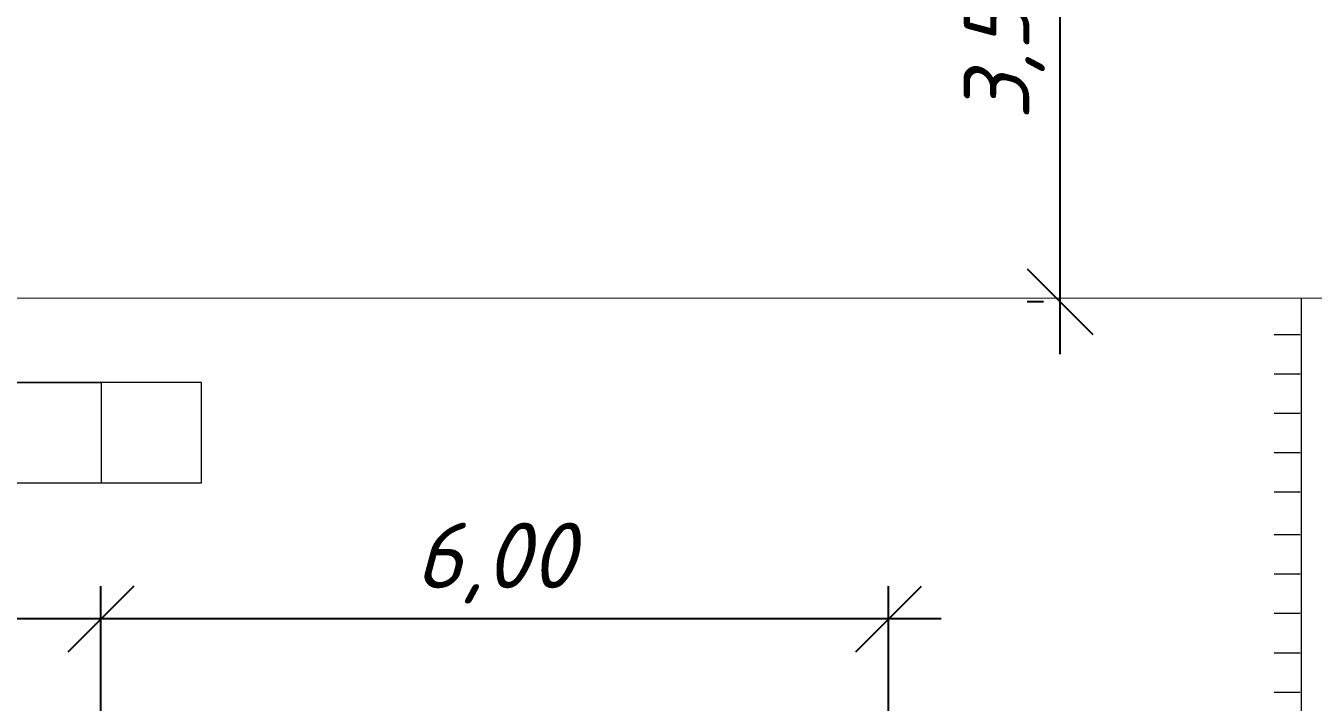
# Model space of a CAD drawing. Header units: millimetres. Extents: x 27137 to 30937, y -4667 to -569.
# Drawn here: x 30478.29 to 30527.32, y -3968.66 to -3942.88 of the extents above; entities that cross this region are included whole.
import ezdxf

# ---------------------------------------------------------------- set-up
doc = ezdxf.new("R2010")
doc.units = ezdxf.units.MM
doc.header["$LTSCALE"] = 0.4
doc.styles.add('Isocpeur', font='isocpeui.ttf', dxfattribs={"height": 2.5})
doc.styles.get("Standard").update_dxf_attribs({"font": 'isocpeui.ttf', "height": 2.5})
doc.dimstyles.new('06', dxfattribs={"dimtxt": 2.5, "dimasz": 2.5, "dimexe": 1.25, "dimexo": 0.625, "dimtad": 1, "dimdec": 0, "dimlfac": 200, "dimtxsty": 'Standard', "dimblk": 'OBLIQUE', "dimcen": 2.5, "dimdle": 2, "dimadec": 0, "dimazin": 0, "dimtfac": 1, "dimtdec": 0, "dimtmove": 0, "dimatfit": 3, "dimldrblk": 'OBLIQUE', "dimfxl": 1, "dimarcsym": 0})

# ---------------------------------------------------------------- blocks, each defined once
blk = doc.blocks.new('_Oblique')
at = {"color": 0, "linetype": 'ByBlock', "lineweight": -2}
blk.add_line((-0.5, -0.5), (0.5, 0.5), dxfattribs=at)
blk = doc.blocks.new('*D323')
at = {"color": 0, "lineweight": -2, "transparency": 16777216}
for p, q in [((30517.68, -3955.398), (30517.68, -3931.398)), ((30517.055, -3933.398), (30516.43, -3933.398)), ((30517.055, -3953.398), (30516.43, -3953.398))]:
    blk.add_line(p, q, dxfattribs=at)
at = {"layer": 'Defpoints', "color": 0, "transparency": 16777216}
for p in [(30517.68, -3933.398), (30517.68, -3933.398), (30517.68, -3953.398)]:
    blk.add_point(p, dxfattribs=at)
at = {"color": 0, "lineweight": -2, "transparency": 16777216, "xscale": 2.5, "yscale": 2.5, "zscale": 2.5}
for p, rotation in [((30517.68, -3933.398), 90), ((30517.68, -3953.398), 270)]:
    blk.add_blockref('_Oblique', p, dxfattribs=dict(at, rotation=rotation))
at = {"color": 0, "lineweight": 15, "transparency": 16777216, "insert": (30515.555, -3943.398), "char_height": 2.5, "attachment_point": 5, "rotation": 90, "style": 'Isocpeur'}
blk.add_mtext('3,50', dxfattribs=at)
blk = doc.blocks.new('*D331')
at = {"color": 0, "lineweight": -2, "transparency": 16777216}
for p, q in [((30457.807, -3970.501), (30457.807, -3964.228)), ((30481.148, -3970.501), (30481.148, -3964.228)), ((30483.148, -3965.478), (30455.807, -3965.478))]:
    blk.add_line(p, q, dxfattribs=at)
at = {"layer": 'Defpoints', "color": 0, "transparency": 16777216}
for p in [(30457.807, -3965.478), (30457.807, -3971.126), (30481.148, -3971.126)]:
    blk.add_point(p, dxfattribs=at)
at = {"color": 0, "lineweight": -2, "transparency": 16777216, "xscale": 2.5, "yscale": 2.5, "zscale": 2.5, "rotation": 180}
blk.add_blockref('_Oblique', (30457.807, -3965.478), dxfattribs=at)
at = {"color": 0, "lineweight": -2, "transparency": 16777216, "xscale": 2.5, "yscale": 2.5, "zscale": 2.5}
blk.add_blockref('_Oblique', (30481.148, -3965.478), dxfattribs=at)
at = {"color": 0, "lineweight": 15, "transparency": 16777216, "insert": (30469.478, -3963.353), "char_height": 2.5, "attachment_point": 5, "style": 'Isocpeur'}
blk.add_mtext('4,6', dxfattribs=at)
blk = doc.blocks.new('*D334')
at = {"color": 0, "lineweight": -2, "transparency": 16777216}
for p, q in [((30481.148, -3969.407), (30481.148, -3964.228)), ((30511.148, -3969.407), (30511.148, -3964.228)), ((30513.148, -3965.478), (30479.148, -3965.478))]:
    blk.add_line(p, q, dxfattribs=at)
at = {"layer": 'Defpoints', "color": 0, "transparency": 16777216}
for p in [(30481.148, -3965.478), (30481.148, -3970.032), (30511.148, -3970.032)]:
    blk.add_point(p, dxfattribs=at)
at = {"color": 0, "lineweight": -2, "transparency": 16777216, "xscale": 2.5, "yscale": 2.5, "zscale": 2.5}
for p, rotation in [((30481.148, -3965.478), 179.9999999999983), ((30511.148, -3965.478), 359.9999999999983)]:
    blk.add_blockref('_Oblique', p, dxfattribs=dict(at, rotation=rotation))
at = {"color": 0, "lineweight": 15, "transparency": 16777216, "insert": (30496.148, -3963.353), "char_height": 2.5, "attachment_point": 5, "style": 'Isocpeur'}
blk.add_mtext('6,00', dxfattribs=at)

msp = doc.modelspace()

# ---------------------------------------------------------------- linework, layer by layer
at = {"lineweight": 15}
for p, q in [((30563.6046, -3953.2645), (30463.1686, -3953.2667)), ((30526.8596, -3953.2653), (30526.8596, -3990.9031)), ((30526.8302, -3954.6554), (30525.8302, -3954.6554)), ((30526.8302, -3954.6554), (30525.8302, -3954.6554)), ((30526.8302, -3954.6554), (30525.8302, -3954.6554)), ((30526.8302, -3954.6554), (30525.8302, -3954.6554)), ((30526.8302, -3954.6554), (30525.8302, -3954.6554)), ((30526.8302, -3954.6554), (30525.8302, -3954.6554)), ((30526.8302, -3954.6554), (30525.8302, -3954.6554)), ((30526.8302, -3954.6554), (30525.8302, -3954.6554)), ((30526.8302, -3954.6554), (30525.8302, -3954.6554)), ((30526.8302, -3954.6554), (30525.8302, -3954.6554)), ((30526.8302, -3954.6554), (30525.8302, -3954.6554)), ((30526.8302, -3954.6554), (30525.8302, -3954.6554)), ((30526.8302, -3954.6554), (30525.8302, -3954.6554)), ((30526.8302, -3956.1554), (30525.8302, -3956.1554)), ((30526.8302, -3956.1554), (30525.8302, -3956.1554)), ((30526.8302, -3956.1554), (30525.8302, -3956.1554)), ((30526.8302, -3956.1554), (30525.8302, -3956.1554)), ((30526.8302, -3956.1554), (30525.8302, -3956.1554)), ((30526.8302, -3956.1554), (30525.8302, -3956.1554)), ((30526.8302, -3956.1554), (30525.8302, -3956.1554)), ((30526.8302, -3956.1554), (30525.8302, -3956.1554)), ((30526.8302, -3956.1554), (30525.8302, -3956.1554)), ((30526.8302, -3956.1554), (30525.8302, -3956.1554)), ((30526.8302, -3956.1554), (30525.8302, -3956.1554)), ((30526.8302, -3956.1554), (30525.8302, -3956.1554)), ((30526.8302, -3956.1554), (30525.8302, -3956.1554)), ((30526.8302, -3956.1554), (30525.8302, -3956.1554)), ((30526.8302, -3956.1554), (30525.8302, -3956.1554)), ((30526.8302, -3956.1554), (30525.8302, -3956.1554)), ((30526.8302, -3956.1554), (30525.8302, -3956.1554)), ((30484.9847, -3956.4764), (30473.5159, -3956.4764)), ((30477.3389, -3956.4764), (30481.1618, -3956.4764)), ((30481.1618, -3956.4764), (30481.1618, -3960.2994)), ((30484.9847, -3960.2994), (30484.9847, -3956.4764)), ((30526.8302, -3957.6554), (30525.8302, -3957.6554)), ((30526.8302, -3957.6554), (30525.8302, -3957.6554)), ((30526.8302, -3957.6554), (30525.8302, -3957.6554)), ((30526.8302, -3957.6554), (30525.8302, -3957.6554)), ((30526.8302, -3957.6554), (30525.8302, -3957.6554)), ((30526.8302, -3957.6554), (30525.8302, -3957.6554)), ((30526.8302, -3957.6554), (30525.8302, -3957.6554)), ((30526.8302, -3957.6554), (30525.8302, -3957.6554)), ((30526.8302, -3957.6554), (30525.8302, -3957.6554)), ((30526.8302, -3957.6554), (30525.8302, -3957.6554)), ((30526.8302, -3957.6554), (30525.8302, -3957.6554)), ((30526.8302, -3959.1554), (30525.8302, -3959.1554)), ((30526.8302, -3959.1554), (30525.8302, -3959.1554)), ((30526.8302, -3959.1554), (30525.8302, -3959.1554)), ((30526.8302, -3959.1554), (30525.8302, -3959.1554)), ((30526.8302, -3959.1554), (30525.8302, -3959.1554)), ((30526.8302, -3959.1554), (30525.8302, -3959.1554)), ((30526.8302, -3959.1554), (30525.8302, -3959.1554)), ((30526.8302, -3959.1554), (30525.8302, -3959.1554)), ((30526.8302, -3959.1554), (30525.8302, -3959.1554)), ((30526.8302, -3959.1554), (30525.8302, -3959.1554)), ((30526.8302, -3959.1554), (30525.8302, -3959.1554)), ((30526.8302, -3959.1554), (30525.8302, -3959.1554)), ((30526.8302, -3959.1554), (30525.8302, -3959.1554)), ((30526.8302, -3959.1554), (30525.8302, -3959.1554)), ((30526.8302, -3959.1554), (30525.8302, -3959.1554)), ((30526.8302, -3959.1554), (30525.8302, -3959.1554)), ((30526.8302, -3959.1554), (30525.8302, -3959.1554)), ((30526.8302, -3959.1554), (30525.8302, -3959.1554)), ((30526.8302, -3959.1554), (30525.8302, -3959.1554)), ((30526.8302, -3959.1554), (30525.8302, -3959.1554)), ((30526.8302, -3959.1554), (30525.8302, -3959.1554)), ((30477.3389, -3960.2994), (30481.1618, -3960.2994)), ((30481.1618, -3960.2994), (30484.9847, -3960.2994)), ((30526.8302, -3960.6554), (30525.8302, -3960.6554)), ((30526.8302, -3960.6554), (30525.8302, -3960.6554)), ((30526.8302, -3960.6554), (30525.8302, -3960.6554)), ((30526.8302, -3960.6554), (30525.8302, -3960.6554)), ((30526.8302, -3960.6554), (30525.8302, -3960.6554)), ((30526.8302, -3960.6554), (30525.8302, -3960.6554)), ((30526.8302, -3960.6554), (30525.8302, -3960.6554)), ((30526.8302, -3960.6554), (30525.8302, -3960.6554)), ((30526.8302, -3960.6554), (30525.8302, -3960.6554)), ((30526.8302, -3960.6554), (30525.8302, -3960.6554)), ((30526.8302, -3960.6554), (30525.8302, -3960.6554)), ((30526.8302, -3960.6554), (30525.8302, -3960.6554)), ((30526.8302, -3960.6554), (30525.8302, -3960.6554)), ((30526.8302, -3960.6554), (30525.8302, -3960.6554)), ((30526.8302, -3960.6554), (30525.8302, -3960.6554)), ((30526.8302, -3960.6554), (30525.8302, -3960.6554)), ((30526.8302, -3960.6554), (30525.8302, -3960.6554)), ((30526.8302, -3960.6554), (30525.8302, -3960.6554)), ((30526.8302, -3960.6554), (30525.8302, -3960.6554)), ((30526.8302, -3960.6554), (30525.8302, -3960.6554)), ((30526.8302, -3960.6554), (30525.8302, -3960.6554)), ((30526.8302, -3960.6554), (30525.8302, -3960.6554)), ((30526.8302, -3960.6554), (30525.8302, -3960.6554)), ((30526.8302, -3960.6554), (30525.8302, -3960.6554)), ((30526.8302, -3960.6554), (30525.8302, -3960.6554)), ((30526.8302, -3960.6554), (30525.8302, -3960.6554)), ((30526.8302, -3960.6554), (30525.8302, -3960.6554)), ((30526.8302, -3960.6554), (30525.8302, -3960.6554)), ((30526.8302, -3960.6554), (30525.8302, -3960.6554)), ((30526.8302, -3960.6554), (30525.8302, -3960.6554)), ((30526.8302, -3960.6554), (30525.8302, -3960.6554)), ((30526.8302, -3960.6554), (30525.8302, -3960.6554)), ((30526.8302, -3960.6554), (30525.8302, -3960.6554)), ((30526.8302, -3960.6554), (30525.8302, -3960.6554)), ((30526.8302, -3960.6554), (30525.8302, -3960.6554)), ((30526.8302, -3960.6554), (30525.8302, -3960.6554)), ((30526.8302, -3960.6554), (30525.8302, -3960.6554)), ((30526.8302, -3960.6554), (30525.8302, -3960.6554)), ((30526.8302, -3960.6554), (30525.8302, -3960.6554)), ((30526.8302, -3960.6554), (30525.8302, -3960.6554)), ((30526.8302, -3960.6554), (30525.8302, -3960.6554)), ((30526.8302, -3960.6554), (30525.8302, -3960.6554)), ((30526.8302, -3960.6554), (30525.8302, -3960.6554)), ((30526.8302, -3960.6554), (30525.8302, -3960.6554)), ((30526.8302, -3960.6554), (30525.8302, -3960.6554)), ((30526.8302, -3960.6554), (30525.8302, -3960.6554)), ((30526.8302, -3960.6554), (30525.8302, -3960.6554)), ((30526.8302, -3960.6554), (30525.8302, -3960.6554)), ((30526.8302, -3960.6554), (30525.8302, -3960.6554)), ((30526.8302, -3960.6554), (30525.8302, -3960.6554)), ((30526.8302, -3960.6554), (30525.8302, -3960.6554)), ((30526.8302, -3960.6554), (30525.8302, -3960.6554)), ((30526.8302, -3960.6554), (30525.8302, -3960.6554)), ((30526.8302, -3960.6554), (30525.8302, -3960.6554)), ((30526.8302, -3960.6554), (30525.8302, -3960.6554)), ((30526.8302, -3960.6554), (30525.8302, -3960.6554)), ((30526.8302, -3960.6554), (30525.8302, -3960.6554)), ((30526.8302, -3960.6554), (30525.8302, -3960.6554)), ((30526.8302, -3960.6554), (30525.8302, -3960.6554)), ((30526.8302, -3960.6554), (30525.8302, -3960.6554)), ((30526.8302, -3960.6554), (30525.8302, -3960.6554)), ((30526.8302, -3960.6554), (30525.8302, -3960.6554)), ((30526.8302, -3960.6554), (30525.8302, -3960.6554)), ((30526.8302, -3960.6554), (30525.8302, -3960.6554)), ((30526.8302, -3960.6554), (30525.8302, -3960.6554)), ((30526.8302, -3960.6554), (30525.8302, -3960.6554)), ((30526.8302, -3960.6554), (30525.8302, -3960.6554)), ((30526.8302, -3962.2792), (30525.8302, -3962.2792)), ((30526.8302, -3962.2792), (30525.8302, -3962.2792)), ((30526.8302, -3962.2792), (30525.8302, -3962.2792)), ((30526.8302, -3962.2792), (30525.8302, -3962.2792)), ((30526.8302, -3962.2792), (30525.8302, -3962.2792)), ((30526.8302, -3962.2792), (30525.8302, -3962.2792)), ((30526.8302, -3962.2792), (30525.8302, -3962.2792)), ((30526.8302, -3962.2792), (30525.8302, -3962.2792)), ((30526.8302, -3962.2792), (30525.8302, -3962.2792)), ((30526.8302, -3962.2792), (30525.8302, -3962.2792)), ((30526.8302, -3962.2792), (30525.8302, -3962.2792)), ((30526.8302, -3962.2792), (30525.8302, -3962.2792)), ((30526.8302, -3962.2792), (30525.8302, -3962.2792)), ((30526.8302, -3962.2792), (30525.8302, -3962.2792)), ((30526.8302, -3962.2792), (30525.8302, -3962.2792)), ((30526.8302, -3962.2792), (30525.8302, -3962.2792)), ((30526.8302, -3962.2792), (30525.8302, -3962.2792)), ((30526.8302, -3962.2792), (30525.8302, -3962.2792)), ((30526.8302, -3962.2792), (30525.8302, -3962.2792)), ((30526.8302, -3962.2792), (30525.8302, -3962.2792)), ((30526.8302, -3962.2792), (30525.8302, -3962.2792)), ((30526.8302, -3962.2792), (30525.8302, -3962.2792)), ((30526.8302, -3962.2792), (30525.8302, -3962.2792)), ((30526.8302, -3962.2792), (30525.8302, -3962.2792)), ((30526.8302, -3962.2792), (30525.8302, -3962.2792)), ((30526.8302, -3963.7792), (30525.8302, -3963.7792)), ((30526.8302, -3963.7792), (30525.8302, -3963.7792)), ((30526.8302, -3963.7792), (30525.8302, -3963.7792)), ((30526.8302, -3963.7792), (30525.8302, -3963.7792)), ((30526.8302, -3963.7792), (30525.8302, -3963.7792)), ((30526.8302, -3963.7792), (30525.8302, -3963.7792)), ((30526.8302, -3963.7792), (30525.8302, -3963.7792)), ((30526.8302, -3963.7792), (30525.8302, -3963.7792)), ((30526.8302, -3963.7792), (30525.8302, -3963.7792)), ((30526.8302, -3963.7792), (30525.8302, -3963.7792)), ((30526.8302, -3963.7792), (30525.8302, -3963.7792)), ((30526.8302, -3963.7792), (30525.8302, -3963.7792)), ((30526.8302, -3963.7792), (30525.8302, -3963.7792)), ((30526.8302, -3963.7792), (30525.8302, -3963.7792)), ((30526.8302, -3963.7792), (30525.8302, -3963.7792)), ((30526.8302, -3963.7792), (30525.8302, -3963.7792)), ((30526.8302, -3963.7792), (30525.8302, -3963.7792)), ((30526.8302, -3965.2792), (30525.8302, -3965.2792)), ((30526.8302, -3965.2792), (30525.8302, -3965.2792)), ((30526.8302, -3965.2792), (30525.8302, -3965.2792)), ((30526.8302, -3965.2792), (30525.8302, -3965.2792)), ((30526.8302, -3965.2792), (30525.8302, -3965.2792)), ((30526.8302, -3965.2792), (30525.8302, -3965.2792)), ((30526.8302, -3965.2792), (30525.8302, -3965.2792)), ((30526.8302, -3965.2792), (30525.8302, -3965.2792)), ((30526.8302, -3965.2792), (30525.8302, -3965.2792)), ((30526.8302, -3965.2792), (30525.8302, -3965.2792)), ((30526.8302, -3965.2792), (30525.8302, -3965.2792)), ((30526.8302, -3966.7792), (30525.8302, -3966.7792)), ((30526.8302, -3966.7792), (30525.8302, -3966.7792)), ((30526.8302, -3966.7792), (30525.8302, -3966.7792)), ((30526.8302, -3966.7792), (30525.8302, -3966.7792)), ((30526.8302, -3966.7792), (30525.8302, -3966.7792)), ((30526.8302, -3966.7792), (30525.8302, -3966.7792)), ((30526.8302, -3966.7792), (30525.8302, -3966.7792)), ((30526.8302, -3966.7792), (30525.8302, -3966.7792)), ((30526.8302, -3966.7792), (30525.8302, -3966.7792)), ((30526.8302, -3966.7792), (30525.8302, -3966.7792)), ((30526.8302, -3966.7792), (30525.8302, -3966.7792)), ((30526.8302, -3966.7792), (30525.8302, -3966.7792)), ((30526.8302, -3966.7792), (30525.8302, -3966.7792)), ((30526.8302, -3968.2792), (30525.8302, -3968.2792)), ((30526.8302, -3968.2792), (30525.8302, -3968.2792)), ((30526.8302, -3968.2792), (30525.8302, -3968.2792)), ((30526.8302, -3968.2792), (30525.8302, -3968.2792)), ((30526.8302, -3968.2792), (30525.8302, -3968.2792)), ((30526.8302, -3968.2792), (30525.8302, -3968.2792)), ((30526.8302, -3968.2792), (30525.8302, -3968.2792)), ((30526.8302, -3968.2792), (30525.8302, -3968.2792)), ((30526.8302, -3968.2792), (30525.8302, -3968.2792)), ((30526.8302, -3968.2792), (30525.8302, -3968.2792)), ((30526.8302, -3968.2792), (30525.8302, -3968.2792)), ((30526.8302, -3968.2792), (30525.8302, -3968.2792)), ((30526.8302, -3968.2792), (30525.8302, -3968.2792)), ((30526.8302, -3968.2792), (30525.8302, -3968.2792)), ((30526.8302, -3968.2792), (30525.8302, -3968.2792)), ((30526.8302, -3968.2792), (30525.8302, -3968.2792)), ((30526.8302, -3968.2792), (30525.8302, -3968.2792))]:
    msp.add_line(p, q, dxfattribs=at)

# ---------------------------------------------------------------- dimensions: what is measured, and where the dimension line sits
dim = msp.add_linear_dim(base=(30517.6804, -3933.3981), p1=(30517.6804, -3953.3981), p2=(30517.6804, -3933.3981), angle=90, text='3,50', dimstyle='06', override={"dimtxsty": 'Isocpeur'}, dxfattribs=at)
dim.commit()
dim.dimension.update_dxf_attribs({"geometry": '*D323', "text_midpoint": (30515.5554, -3943.3981)})
for p1, p2, distance, text, picture, middle in [((30481.1482, -3971.1256), (30457.8072, -3971.1256), -5.6477, '4,6', '*D331', (30469.4777, -3963.3529)), ((30511.1482, -3970.0317), (30481.1482, -3970.0317), -4.5538, '6,00', '*D334', (30496.1482, -3963.3529))]:
    dim = msp.add_aligned_dim(p1=p1, p2=p2, distance=distance, text=text, dimstyle='06', override={"dimtxsty": 'Isocpeur'}, dxfattribs=at)
    dim.commit()
    dim.dimension.update_dxf_attribs({"geometry": picture, "text_midpoint": middle})

doc.saveas('drawing.dxf')
